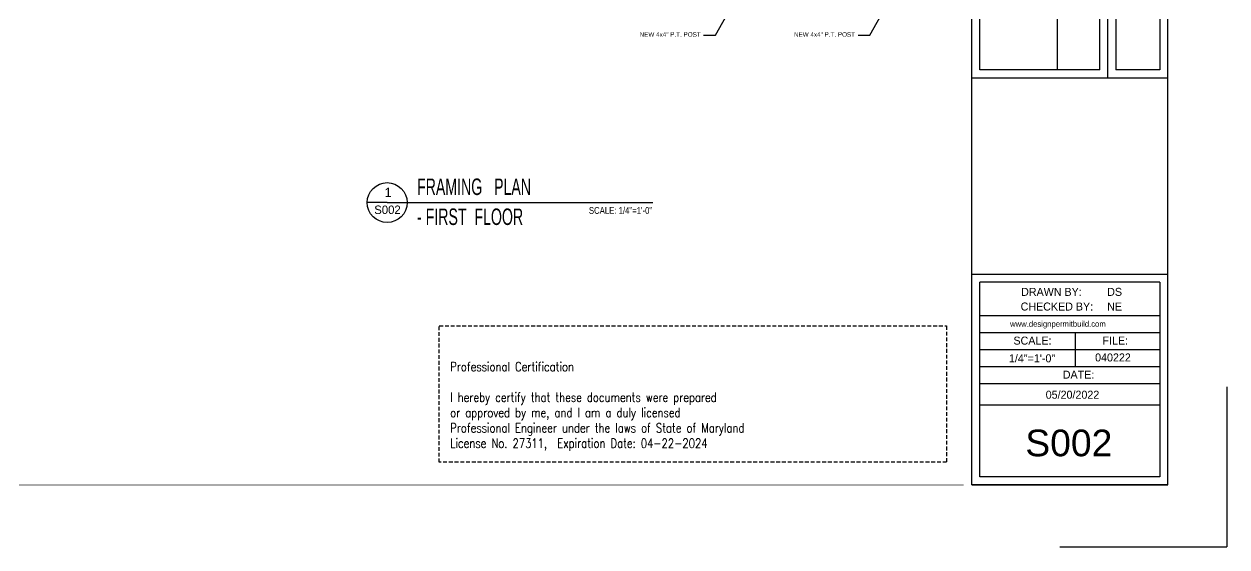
# Model space of a CAD drawing. Header units: inches. Extents: x -1842 to 12195, y -2228 to 2193.
# Drawn here: x 4611 to 5553, y -1028 to -618 of the extents above; entities that cross this region are included whole.
import ezdxf

# ---------------------------------------------------------------- set-up
doc = ezdxf.new("R2010")
doc.units = ezdxf.units.IN
doc.header["$LTSCALE"] = 6
doc.header["$MEASUREMENT"] = 0
doc.linetypes.add('DASHED', pattern=[0.75, 0.5, -0.25])
doc.layers.add('FOUNDATION', color=1, linetype='Continuous')
doc.layers.add('Title Block', color=7, linetype='Continuous')
doc.styles.add('ARCH', font='romans.shx', dxfattribs={"width": 0.75, "height": 8})
doc.styles.add('HS-DESIGN-TTLB', font='GOTHIC.TTF')
doc.styles.add('TAGS', font='romans', dxfattribs={"width": 0.8})

msp = doc.modelspace()

# ---------------------------------------------------------------- hatches: boundary and pattern name
at = {"layer": 'Title Block'}
h = msp.add_hatch(dxfattribs=at)
h.set_pattern_fill('ANSI31', color=256)
h.paths.add_polyline_path([(4372.765059, -902.812676), (4372.765059, -887.5142182), (4366.530301, -887.5142182), (4366.530301, -902.812676)], flags=9)
h.paths.add_polyline_path([(4353.2969221, -928.448797), (4368.5953799, -928.448797), (4368.5953799, -922.214039), (4353.2969221, -922.214039)], flags=9)
h.paths.add_polyline_path([(4246.3880732, -902.812676), (4246.3880732, -887.5142182), (4240.1533152, -887.5142182), (4240.1533152, -902.812676)], flags=9)
h.paths.add_polyline_path([(4249.0259403, -928.448797), (4264.3243982, -928.448797), (4264.3243982, -922.214039), (4249.0259403, -922.214039)], flags=9)
h.paths.add_polyline_path([(4642.7772192, -535.0149709), (4700.2961836, -535.0149709), (4700.2961836, -520.8567421), (4642.7772192, -520.8567421)], flags=9)
h.paths.add_polyline_path([(4404.7607753, -587.3211949), (4463.9961698, -587.3211949), (4463.9961698, -573.1629661), (4404.7607753, -573.1629661)], flags=9)
h.paths.add_polyline_path([(3962.9256859, -455.5130367), (3983.9978807, -455.5130367), (3983.9978807, -444.1864537), (3962.9256859, -444.1864537)], flags=9)
h.paths.add_polyline_path([(4594.1730365, -399.8880549), (4604.9664728, -399.8880549), (4604.9664728, -393.3911243), (4594.1730365, -393.3911243)], flags=9)
h.paths.add_polyline_path([(3995.8959105, -515.1036783), (4020.937234, -515.1036783), (4020.937234, -500.9454494), (3995.8959105, -500.9454494)], flags=9)
h.paths.add_polyline_path([(3934.9225625, -432.5754427), (3945.7159988, -432.5754427), (3945.7159988, -426.0785121), (3934.9225625, -426.0785121)], flags=9)
h.paths.add_polyline_path([(4691.6856204, -399.8880549), (4702.4790567, -399.8880549), (4702.4790567, -393.3911243), (4691.6856204, -393.3911243)], flags=9)
h.paths.add_polyline_path([(4524.5349951, -432.1942085), (4535.3284314, -432.1942085), (4535.3284314, -425.697278), (4524.5349951, -425.697278)], flags=9)
h.paths.add_polyline_path([(4665.5127318, -669.7244894), (4676.3061681, -669.7244894), (4676.3061681, -663.2275588), (4665.5127318, -663.2275588)], flags=9)
h.paths.add_polyline_path([(4573.4681528, -637.4183357), (4584.2615891, -637.4183357), (4584.2615891, -630.9214052), (4573.4681528, -630.9214052)], flags=9)
h.paths.add_polyline_path([(4453.2213193, -804.7332719), (4485.1886702, -804.7332719), (4485.1886702, -790.575043), (4453.2213193, -790.575043)], flags=9)
h.paths.add_polyline_path([(4379.5185102, -764.0489218), (4379.5185102, -753.2554855), (4373.0215797, -753.2554855), (4373.0215797, -764.0489218)], flags=9)
h.paths.add_polyline_path([(4197.7827469, -524.1257525), (4214.1749721, -524.1257525), (4214.1749721, -516.3648384), (4197.7827469, -516.3648384)], flags=9)
h.paths.add_polyline_path([(4184.2731982, -487.1458928), (4221.8583784, -487.1458928), (4221.8583784, -472.987664), (4184.2731982, -472.987664)], flags=9)
h.paths.add_polyline_path([(4218.4723126, -606.7173574), (4230.6664043, -606.7173574), (4230.6664043, -598.5564281), (4218.4723126, -598.5564281)], flags=9)
h.paths.add_polyline_path([(4387.6211479, -701.2611854), (4413.9613915, -701.2611854), (4413.9613915, -687.1029565), (4387.6211479, -687.1029565)], flags=9)
h.paths.add_polyline_path([(4379.8107703, -676.1641048), (4379.8107703, -665.3706685), (4373.3138398, -665.3706685), (4373.3138398, -676.1641048)], flags=9)
h.paths.add_polyline_path([(4436.2693564, -692.0888565), (4443.6157065, -692.0888565), (4443.6157065, -683.4826065), (4436.2693564, -683.4826065)], flags=9)
h.paths.add_polyline_path([(4436.6043603, -720.0999036), (4442.8969912, -720.0999036), (4442.8969912, -711.4936536), (4436.6043603, -711.4936536)], flags=9)
h.paths.add_polyline_path([(4459.7318837, -687.5954971), (4492.2234416, -687.5954971), (4492.2234416, -676.2689141), (4459.7318837, -676.2689141)], flags=9)
h.paths.add_polyline_path([(4478.6345287, -638.4183357), (4489.427965, -638.4183357), (4489.427965, -631.9214052), (4478.6345287, -631.9214052)], flags=9)
h.paths.add_polyline_path([(4525.8531755, -636.7459171), (4536.6466118, -636.7459171), (4536.6466118, -630.2489866), (4525.8531755, -630.2489866)], flags=9)
h.paths.add_polyline_path([(4168.9173062, -687.5954971), (4196.9108894, -687.5954971), (4196.9108894, -676.2689141), (4168.9173062, -676.2689141)], flags=9)
h.paths.add_polyline_path([(4172.4275571, -622.6000105), (4183.2209934, -622.6000105), (4183.2209934, -616.10308), (4172.4275571, -616.10308)], flags=9)
h.paths.add_polyline_path([(4229.1311212, -807.4276035), (4229.1311212, -758.3024462), (4217.8045381, -758.3024462), (4217.8045381, -807.4276035)], flags=9)
h.paths.add_polyline_path([(4241.4658057, -800.8018646), (4241.4658057, -790.0084283), (4234.9688751, -790.0084283), (4234.9688751, -800.8018646)], flags=9)
h.paths.add_polyline_path([(4241.4658057, -775.2767425), (4241.4658057, -764.4833062), (4234.9688751, -764.4833062), (4234.9688751, -775.2767425)], flags=9)
h.paths.add_polyline_path([(4002.9225625, -432.5754427), (4013.7159988, -432.5754427), (4013.7159988, -426.0785121), (4002.9225625, -426.0785121)], flags=9)
h.paths.add_polyline_path([(3897.7597315, -526.5589163), (3946.1723383, -526.5589163), (3946.1723383, -500.9454494), (3897.7597315, -500.9454494)], flags=9)
h.paths.add_polyline_path([(4125.2089103, -636.7459171), (4136.0023466, -636.7459171), (4136.0023466, -630.2489866), (4125.2089103, -630.2489866)], flags=9)
h.paths.add_polyline_path([(4283.416569, -836.0842706), (4294.2100053, -836.0842706), (4294.2100053, -829.58734), (4283.416569, -829.58734)], flags=25)
h.paths.add_polyline_path([(4283.416569, -836.0842706), (4294.2100053, -836.0842706), (4294.2100053, -829.58734), (4283.416569, -829.58734)], flags=25)
h.paths.add_polyline_path([(4319.416569, -836.0842706), (4330.2100053, -836.0842706), (4330.2100053, -829.58734), (4319.416569, -829.58734)], flags=25)
h.paths.add_polyline_path([(4319.416569, -836.0842706), (4330.2100053, -836.0842706), (4330.2100053, -829.58734), (4319.416569, -829.58734)], flags=25)
h.paths.add_polyline_path([(4074.940017, -471.8175529), (4085.7334533, -471.8175529), (4085.7334533, -465.3206224), (4074.940017, -465.3206224)], flags=9)

# ---------------------------------------------------------------- linework, layer by layer
for q in [(4879.6732832, -758.1162746), (4879.6732832, -758.1162746), (5103.4998382, -758.1162746), (5103.4998382, -758.1162746)]:
    msp.add_line((4895.3036717, -758.1162746), q)
msp.add_lwpolyline([(3851.9612751, 147.0156656, 0.5, 0.5, 0), (5347.0205098, 147.0156656, 0, 0, 0), (5347.0205098, -979.4335558, 0.5, 0.5, 0), (3851.9612751, -979.4335558, 0.5, 0.5, 0)], format="xyseb")
msp.add_circle((4895.3036717, -758.1162746), 15.6303885)
msp.add_circle((4895.3036717, -758.1162746), 15.6303885)
at = {"layer": 'FOUNDATION'}
for p, q in [((5152.441831, -626.8008465), (5164.0241088, -606.479836)), ((5152.441831, -626.8008465), (5164.0241088, -606.479836)), ((5273.3767692, -626.8008465), (5284.9590469, -606.479836)), ((5273.3767692, -626.8008465), (5284.9590469, -606.479836)), ((5143.2756006, -626.8008465), (5152.441831, -626.8008465)), ((5143.2756006, -626.8008465), (5152.441831, -626.8008465)), ((5264.2105387, -626.8008465), (5273.3767692, -626.8008465)), ((5264.2105387, -626.8008465), (5273.3767692, -626.8008465))]:
    msp.add_line(p, q, dxfattribs=at)
at = {"layer": 'Title Block'}
for p, q in [((5353.3456348, -979.4335658), (5353.3456348, 147.0156557)), ((5506.9606348, -979.4335658), (5506.9606348, 147.0156557)), ((5359.6156348, -654.1420733), (5359.6156348, -329.6198436)), ((5359.6156348, -654.1420733), (5359.6156348, -329.6198436)), ((5420.436483, -654.1420733), (5420.436483, -329.6198436)), ((5453.6656348, -654.1420733), (5453.6656348, -329.6198436)), ((5459.9356348, -660.4120733), (5459.9356348, -323.3498436)), ((5466.2056348, -329.6198436), (5466.2056348, -654.1420733)), ((5500.6906348, -329.6198436), (5500.6906348, -654.1420733)), ((5453.6656348, -654.1420733), (5359.6156348, -654.1420733)), ((5500.6906348, -654.1420733), (5466.2056348, -654.1420733)), ((5353.3456348, -660.4120733), (5506.9606348, -660.4120733)), ((5353.3456348, -660.4120733), (5506.9606348, -660.4120733)), ((5353.3456348, -814.2733233), (5506.9606348, -814.2733233)), ((5359.6156348, -846.8673929), (5359.6156348, -820.5433233)), ((5500.6906348, -820.5433233), (5359.6156348, -820.5433233)), ((5500.6906348, -820.5433233), (5500.6906348, -846.8673929)), ((5359.6156348, -973.1635658), (5359.6156348, -846.8673929)), ((5500.6906348, -846.8673929), (5359.6156348, -846.8673929)), ((5500.6906348, -846.8673929), (5500.6906348, -973.1635658)), ((5500.6906348, -860.1911429), (5359.6156348, -860.1911429)), ((5434.6656348, -886.8386429), (5434.6656348, -860.1911429)), ((5500.6906348, -873.5148929), (5359.6156348, -873.5148929)), ((5500.6906348, -886.8386429), (5359.6156348, -886.8386429)), ((5500.6906348, -900.1623929), (5359.6156348, -900.1623929)), ((5553.2802531, -902.5200358), (5553.2802531, -1028.0105158)), ((5553.2802531, -902.5200358), (5553.2802531, -1028.0105158)), ((5553.2802531, -902.5200358), (5553.2802531, -1028.0105158)), ((5553.2802531, -902.5200358), (5553.2802531, -1028.0105158)), ((5553.2802531, -902.5200358), (5553.2802531, -1028.0105158)), ((5553.2802531, -902.5200358), (5553.2802531, -1028.0105158)), ((5553.2802531, -902.5200358), (5553.2802531, -1028.0105158)), ((5553.2802531, -902.5200358), (5553.2802531, -1028.0105158)), ((5553.2802531, -902.5200358), (5553.2802531, -1028.0105158)), ((5553.2802531, -902.5200358), (5553.2802531, -1028.0105158)), ((5553.2802531, -902.5200358), (5553.2802531, -1028.0105158)), ((5553.2802531, -902.5200358), (5553.2802531, -1028.0105158)), ((5553.2802531, -902.5200358), (5553.2802531, -1028.0105158)), ((5553.2802531, -902.5200358), (5553.2802531, -1028.0105158)), ((5553.2802531, -902.5200358), (5553.2802531, -1028.0105158)), ((5553.2802531, -902.5200358), (5553.2802531, -1028.0105158)), ((5553.2802531, -902.5200358), (5553.2802531, -1028.0105158)), ((5553.2802531, -902.5200358), (5553.2802531, -1028.0105158)), ((5553.2802531, -902.5200358), (5553.2802531, -1028.0105158)), ((5553.2802531, -902.5200358), (5553.2802531, -1028.0105158)), ((5553.2802531, -902.5200358), (5553.2802531, -1028.0105158)), ((5553.2802531, -902.5200358), (5553.2802531, -1028.0105158)), ((5553.2802531, -902.5200358), (5553.2802531, -1028.0105158)), ((5553.2802531, -902.5200358), (5553.2802531, -1028.0105158)), ((5553.2802531, -902.5200358), (5553.2802531, -1028.0105158)), ((5553.2802531, -902.5200358), (5553.2802531, -1028.0105158)), ((5553.2802531, -902.5200358), (5553.2802531, -1028.0105158)), ((5553.2802531, -902.5200358), (5553.2802531, -1028.0105158)), ((5553.2802531, -902.5200358), (5553.2802531, -1028.0105158)), ((5553.2802531, -902.5200358), (5553.2802531, -1028.0105158)), ((5500.6906348, -916.9630903), (5359.6156348, -916.9630903)), ((5353.3456348, -979.4335658), (5506.9606348, -979.4335658)), ((5353.3456348, -979.4335658), (5506.9606348, -979.4335658)), ((5353.3456348, -979.4335658), (5506.9606348, -979.4335658)), ((5353.3456348, -979.4335658), (5506.9606348, -979.4335658)), ((5506.9606348, -979.4335658), (5353.3456348, -979.4335658)), ((5500.6906348, -973.1635658), (5359.6707598, -973.1635658)), ((5422.4766681, -1028.0105158), (5553.2802531, -1028.0105158)), ((5422.4766681, -1028.0105158), (5553.2802531, -1028.0105158)), ((5422.4766681, -1028.0105158), (5553.2802531, -1028.0105158)), ((5422.4766681, -1028.0105158), (5553.2802531, -1028.0105158)), ((5422.4766681, -1028.0105158), (5553.2802531, -1028.0105158)), ((5422.4766681, -1028.0105158), (5553.2802531, -1028.0105158)), ((5422.4766681, -1028.0105158), (5553.2802531, -1028.0105158)), ((5422.4766681, -1028.0105158), (5553.2802531, -1028.0105158)), ((5422.4766681, -1028.0105158), (5553.2802531, -1028.0105158)), ((5422.4766681, -1028.0105158), (5553.2802531, -1028.0105158)), ((5422.4766681, -1028.0105158), (5553.2802531, -1028.0105158))]:
    msp.add_line(p, q, dxfattribs=at)
at = {"layer": 'Title Block', "const_width": 0.5}
for points in [[(5353.3456348, -979.4335658), (5353.3456348, 147.0156557)], [(5506.9606348, -979.4335658), (5506.9606348, 147.0156557)], [(5459.9356348, -660.4120733), (5459.9356348, -323.3498436)], [(5353.3456348, -660.4120733), (5506.9606348, -660.4120733)], [(5353.3456348, -814.2733233), (5506.9606348, -814.2733233)], [(5353.3456348, -979.4335658), (5506.9606348, -979.4335658)], [(5353.3456348, -979.4335658), (5506.9606348, -979.4335658)], [(5353.3456348, -979.4335658), (5506.9606348, -979.4335658)]]:
    msp.add_lwpolyline(points, dxfattribs=at)
at = {"layer": 'Title Block', "color": 253, "linetype": 'DASHED', "elevation": -143.9991213}
msp.add_lwpolyline([(4936.1554472, -854.8134768), (5333.6554472, -854.8134768), (5333.6554472, -961.6747268), (4936.1554472, -961.6747268)], close=True, dxfattribs=at)

# ---------------------------------------------------------------- texts
for s, insert, char_height, width, attachment_point, style in [('{\\fArial Narrow|b0|i0|c0|p34;NEW 4x4" P.T. POST}', (5140.9518272, -624.5534997), 3.6, 95.507369382, 3, 'HS-DESIGN-TTLB'), ('{\\fArial Narrow|b0|i0|c0|p34;NEW 4x4" P.T. POST}', (5261.8867653, -624.5534997), 3.6, 95.507369382, 3, 'HS-DESIGN-TTLB'), ('{\\fArial Narrow|b0|i0|c0|p34;FRAMING   PLAN}', (4918.7020805, -739.2526452), 12.9024, 259.624719313, 1, 'ARCH'), ('S002', (4885.1811347, -760.4293293), 6.636168, 136.759967371, 1, 'HS-DESIGN-TTLB'), ('{\\fArial Narrow|b0|i0|c0|p34;- FIRST  FLOOR}', (4918.7020805, -762.7526452), 12.9024, 259.624719313, 1, 'ARCH')]:
    msp.add_mtext(s, dxfattribs=dict(insert=insert, char_height=char_height, width=width, attachment_point=attachment_point, style=style))
at = {"layer": 'Title Block', "style": 'HS-DESIGN-TTLB'}
for s, insert, char_height, width, attachment_point in [('1', (4893.3042694, -746.4758326), 7.37352, 151.955519302, 1), ('{\\fArial Narrow|b0|i0|c0|p34;SCALE: 1/4"=1\'-0"}', (5053.3557683, -761.6118243), 5.3089344, 109.407973897, 1), ('DRAWN BY:', (5392.0180957, -824.9360514), 6.27, 50.128184718, 1), ('DS', (5459.4388258, -824.9360514), 6.27, 50.128184718, 1), ('CHECKED BY:', (5391.6111923, -836.4427368), 6.27, 62.9454832, 1), ('NE', (5459.4388258, -836.4427368), 6.27, 119.339266761, 1), ('www.designpermitbuild.com', (5383.3795501, -850.9749151), 4.5, 50.128184718, 1), ('SCALE:', (5385.9887854, -863.1540431), 6.27, 50.128184718, 1), ('FILE:', (5455.7771221, -863.1540431), 6.27, 50.128184718, 1), ('040222', (5449.9859579, -876.3462521), 6.27, 50.128184718, 1), ('1/4"=1\'-0"', (5382.4836168, -877.0485518), 6.27, 50.128184718, 1), ('DATE:', (5424.6495355, -889.8381825), 6.27, 50.128184718, 1), ('05/20/2022', (5411.2785713, -905.5554748), 6.27, 50.128184718, 1), ('{\\fSwis721 BlkOul BT|b0|i0|c0|p82;S002}', (5429.4062919, -946.6503926), 20.9, 201.832735712, 5)]:
    msp.add_mtext(s, dxfattribs=dict(at, insert=insert, char_height=char_height, width=width, attachment_point=attachment_point))
at = {"layer": 'Title Block', "insert": (4944.6554472, -883.0747268, -143.9991213), "char_height": 7.2, "attachment_point": 1, "style": 'TAGS'}
msp.add_mtext_dynamic_manual_height_columns('Professional Certification\\P\\PI hereby certify that these documents were prepared\\Por approved by me, and I am a duly licensed\\PProfessional Engineer under the laws of State of Maryland\\PLicense No. 27311,  Expiration Date: 04-22-2024', width=727.308226295, gutter_width=30, heights=[0], dxfattribs=at)

doc.saveas('drawing.dxf')
